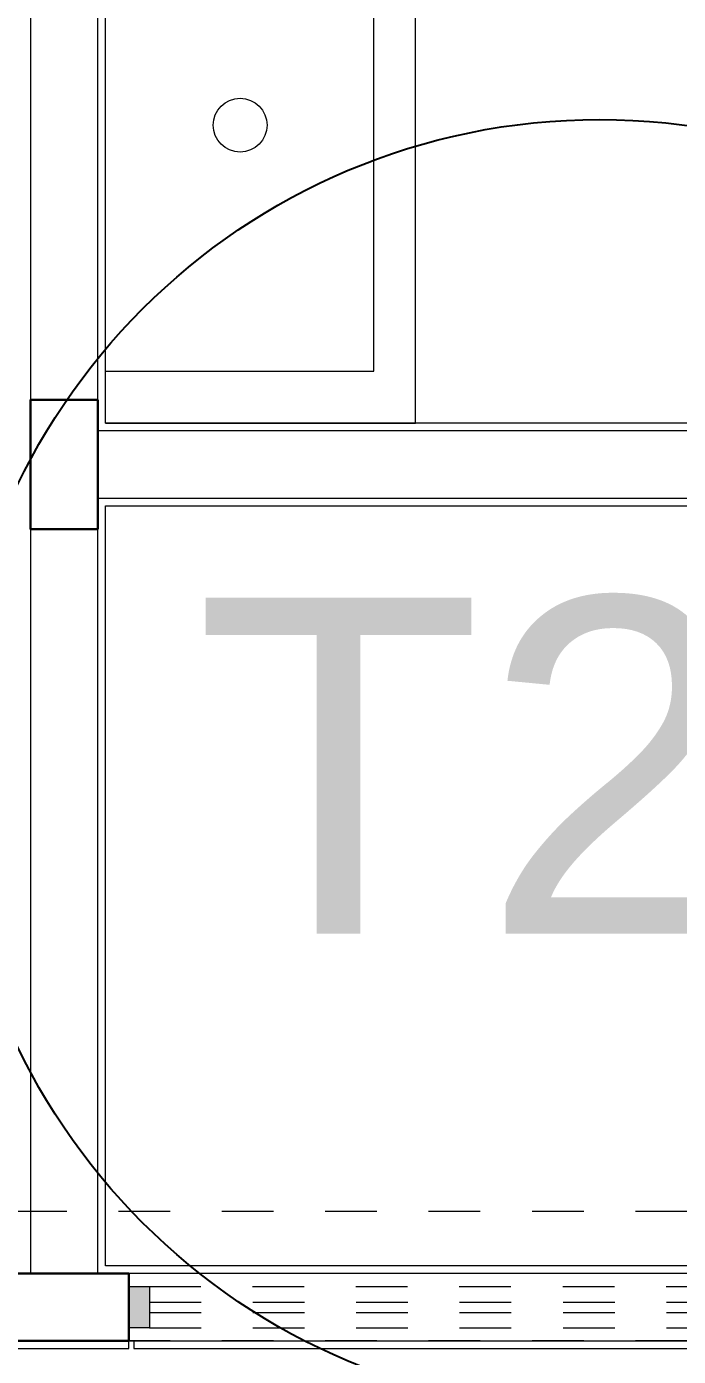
# Model space of a CAD drawing. Header units: metres. Extents: x 349703 to 349913, y 9282546 to 9282694.
# Drawn here: x 349776.952 to 349778.212, y 9282644.048 to 9282646.62 of the extents above; entities that cross this region are included whole.
import ezdxf
from ezdxf.enums import TextEntityAlignment as Align

# ---------------------------------------------------------------- set-up
doc = ezdxf.new("R2010")
doc.units = ezdxf.units.M
doc.header["$LTSCALE"] = 0.25
doc.linetypes.add('01 nivel$0$HIDDEN2', pattern=[0.1875, 0.125, -0.0625])
doc.linetypes.add('B. SUM 2$0$HIDDEN', pattern=[0.375, 0.25, -0.125])
for name, color, linetype, lineweight in [('0_VANOS', 30, 'Continuous', 9), ('ARQ-FONDO', 253, 'CONTINUOUS', 9), ('LLORAD-TEXTO', 1, 'CONTINUOUS', 25)]:
    doc.layers.add(name, color=color, linetype=linetype, lineweight=lineweight)
doc.styles.get("Standard").update_dxf_attribs({"font": 'arial.ttf'})

# ---------------------------------------------------------------- blocks, each defined once
blk = doc.blocks.new('*U683')
at = {"linetype": 'Continuous', "true_color": 0xbebebe}
for points in [[(3032.1314, 1351.1888), (3032.1314, 1351.2688), (3032.1714, 1351.2688), (3032.1714, 1351.1888)], [(3035.2814, 1351.1888), (3035.2814, 1351.2688), (3035.3214, 1351.2688), (3035.3214, 1351.1888)]]:
    blk.add_hatch(color=9, dxfattribs=at).paths.add_polyline_path(points)
at = {"layer": '0_VANOS', "linetype": 'Continuous'}
for p, q in [((3032.1314, 1351.2688), (3032.1714, 1351.2688)), ((3032.1314, 1351.2688), (3032.1314, 1351.1888)), ((3032.1714, 1351.2688), (3032.1714, 1351.1888)), ((3035.2814, 1351.1888), (3035.2814, 1351.2688)), ((3035.2814, 1351.2688), (3035.3214, 1351.2688)), ((3035.3214, 1351.2688), (3035.3214, 1351.1888)), ((3032.1714, 1351.1888), (3032.1314, 1351.1888)), ((3035.3214, 1351.1888), (3035.2814, 1351.1888))]:
    blk.add_line(p, q, dxfattribs=at)
at = {"layer": '0_VANOS', "linetype": '01 nivel$0$HIDDEN2', "ltscale": 0.5}
for p, q in [((3032.1708, 1351.2688), (3035.2808, 1351.2688)), ((3032.1714, 1351.2388), (3035.2814, 1351.2388)), ((3032.1714, 1351.2188), (3035.2814, 1351.2188)), ((3032.1714, 1351.1888), (3035.2814, 1351.1888))]:
    blk.add_line(p, q, dxfattribs=at)
at = {"layer": '0_VANOS', "linetype": '01 nivel$0$HIDDEN2'}
blk.add_line((3035.2814, 1351.2688), (3035.3214, 1351.2688), dxfattribs=at)
blk = doc.blocks.new('MODULOS DE 12 A 17 NUEVO')
at = {"layer": 'ARQ-FONDO'}
for points in [[(350714.1328, 9282622.2253), (350713.5334, 9282622.2253), (350713.5334, 9282624.6175), (350714.1328, 9282624.6175)], [(350714.1328, 9282622.3256), (350713.6138, 9282622.3256), (350713.6138, 9282624.537), (350714.1328, 9282624.537)], [(350714.1328, 9282622.2703), (350714.1328, 9282623.1806)], [(350711.4178, 9282622.2253), (350711.4178, 9282622.2253), (350714.1328, 9282622.2253), (350714.1328, 9282622.2703)], [(350714.2778, 9282622.2703), (350714.1478, 9282622.2703)], [(350714.1478, 9282622.2703), (350714.2778, 9282622.2703)], [(350714.1328, 9282620.5953), (350714.1328, 9282622.0653), (350711.1528, 9282622.0653), (350711.1528, 9282622.2253), (350711.4178, 9282622.2253)], [(350710.8978, 9282620.5953), (350714.1328, 9282620.5953)], [(350714.3378, 9282620.5803), (350714.3378, 9282620.4353), (350714.0878, 9282620.4353), (350714.0878, 9282620.5803)], [(350714.2928, 9282620.5803), (350714.1328, 9282620.5803)], [(350714.0778, 9282620.4503), (350714.0778, 9282620.4353), (350710.9078, 9282620.4353), (350710.9078, 9282620.4503)]]:
    blk.add_lwpolyline(points, dxfattribs=at)
for points in [[(350714.1478, 9282623.1806), (350714.2778, 9282623.1806), (350714.2778, 9282622.2703), (350714.1478, 9282622.2703)], [(350711.4178, 9282622.2103), (350714.1478, 9282622.2103), (350714.1478, 9282622.0803), (350711.4178, 9282622.0803)], [(350714.1478, 9282622.0203), (350714.2778, 9282622.0203), (350714.2778, 9282620.5803), (350714.1478, 9282620.5803)], [(350710.8978, 9282620.5803), (350714.0878, 9282620.5803), (350714.0878, 9282620.4503), (350710.8978, 9282620.4503)]]:
    blk.add_lwpolyline(points, close=True, dxfattribs=at)
at = {"layer": 'ARQ-FONDO', "lineweight": 30, "flags": 128}
for points in [[(350714.1478, 9282622.2703), (350714.2778, 9282622.2703), (350714.2778, 9282622.0203), (350714.1478, 9282622.0203), (350714.1478, 9282622.2703)], [(350714.0878, 9282620.4503), (350714.0878, 9282620.5803), (350714.3378, 9282620.5803), (350714.3378, 9282620.4503), (350714.0878, 9282620.4503)]]:
    blk.add_lwpolyline(points, dxfattribs=at)
at = {"layer": 'ARQ-FONDO'}
for points in [[(350713.8724, 9282622.8538), (350713.8436, 9282622.8538), (350713.8203, 9282622.8304), (350713.8203, 9282622.8017)], [(350713.9245, 9282622.8017), (350713.9245, 9282622.8304), (350713.9012, 9282622.8538), (350713.8724, 9282622.8538)], [(350713.8203, 9282622.8017), (350713.8203, 9282622.7729), (350713.8436, 9282622.7496), (350713.8724, 9282622.7496)], [(350713.8724, 9282622.7496), (350713.9012, 9282622.7496), (350713.9245, 9282622.7729), (350713.9245, 9282622.8017)]]:
    blk.add_open_spline(points, degree=3, dxfattribs=at)
at = {"layer": 'ARQ-FONDO', "xscale": -1}
blk.add_blockref('*U683', (353746.2193, 9281269.2865), dxfattribs=at)
blk = doc.blocks.new('VIGAS')
at = {"layer": 'ARQ-FONDO', "linetype": 'B. SUM 2$0$HIDDEN', "flags": 128}
for points in [[(350745.1945, 9282639.6146), (350769.7445, 9282639.6146)], [(350745.1945, 9282639.3646), (350769.7445, 9282639.3646)]]:
    blk.add_lwpolyline(points, dxfattribs=at)

msp = doc.modelspace()

# ---------------------------------------------------------------- linework, layer by layer
at = {"layer": 'LLORAD-TEXTO'}
msp.add_circle((349778.06, 9282645.19), 1.25, dxfattribs=at)

# ---------------------------------------------------------------- block references
at = {"layer": 'ARQ-FONDO', "xscale": -1}
for name, p in [('MODULOS DE 12 A 17 NUEVO', (700491.237, 23.6274)), ('VIGAS', (700526.2237, 4.713))]:
    msp.add_blockref(name, p, dxfattribs=at)

# ---------------------------------------------------------------- texts
at = {"layer": 'LLORAD-TEXTO'}
msp.add_text('T27', height=0.65, dxfattribs=at).set_placement((349778.06, 9282645.19), align=Align.MIDDLE_CENTER)

doc.saveas('drawing.dxf')
